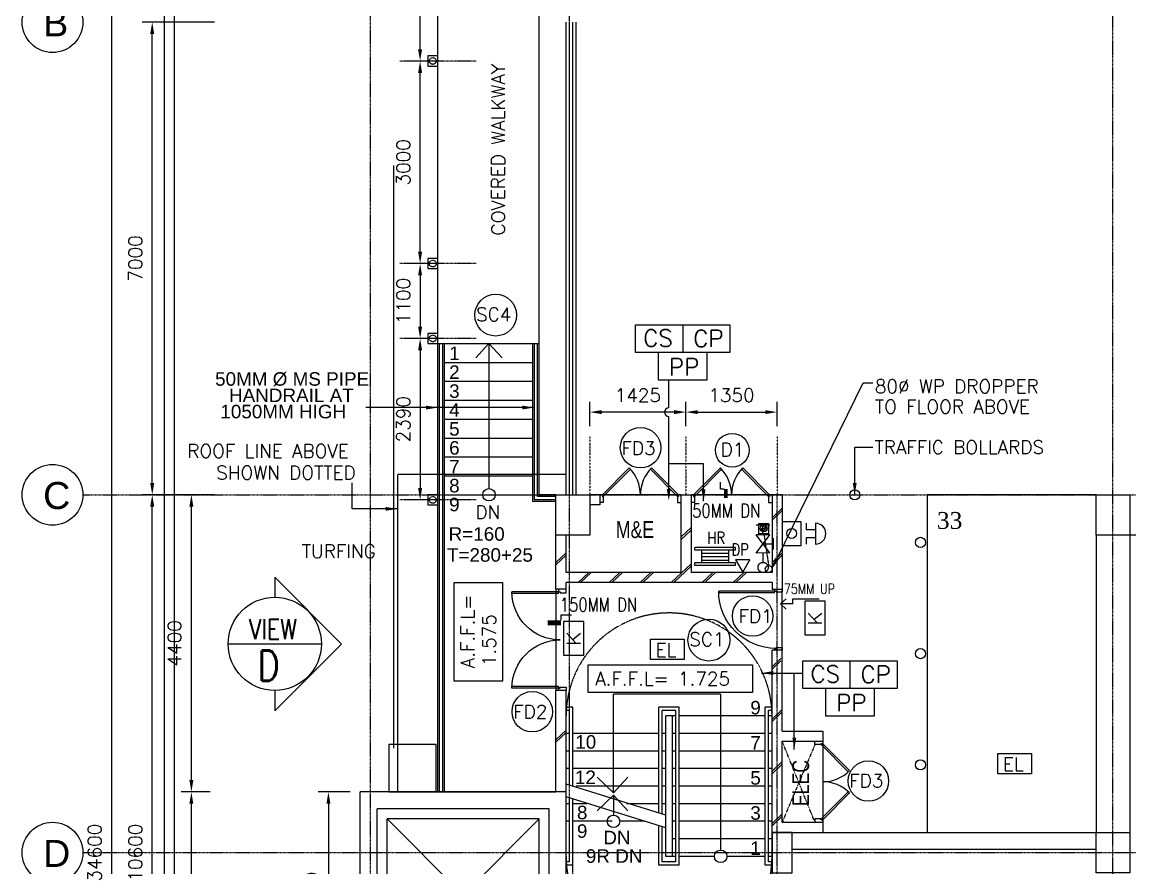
# Model space of a CAD drawing. Header units: millimetres. Extents: x -312260 to 194620, y -310600 to 21683.
# Drawn here: x -198257 to -181850, y -240508 to -227983 of the extents above; entities that cross this region are included whole.
import ezdxf
from ezdxf.enums import TextEntityAlignment as Align

# ---------------------------------------------------------------- set-up
doc = ezdxf.new("R2010")
doc.units = ezdxf.units.MM
doc.header["$LTSCALE"] = 5
doc.header["$MEASUREMENT"] = 0
doc.header["$PDMODE"] = 3
for name, pattern in [('CENTER', [2, 1.25, -0.25, 0.25, -0.25]), ('CENTERX2', [4, 2.5, -0.5, 0.5, -0.5]), ('DASHDOT', [1, 0.5, -0.25, 0, -0.25]), ('DASHDOT2', [0.5, 0.25, -0.125, 0, -0.125]), ('DASHED2', [0.375, 0.25, -0.125]), ('DASHEDX2', [1.5, 1, -0.5]), ('HIDDEN', [0.375, 0.25, -0.125]), ('HIDDEN2', [0.1875, 0.125, -0.0625])]:
    doc.linetypes.add(name, pattern=pattern)
for name, color, linetype in [('-FF', 240, 'Continuous'), ('-HR', 4, 'Continuous'), ('-HR TEXT', 4, 'Continuous'), ('-WET RISER', 2, 'Continuous'), ('1-ROAD', 1, 'Continuous'), ('2-DR', 202, 'Continuous'), ('beam_p', 1, 'Continuous'), ('col', 7, 'Continuous'), ('COVEREDWALKWAY', 31, 'DASHED2'), ('CP', 8, 'Continuous'), ('CP NUMBERING', 1, 'Continuous'), ('DIM', 7, 'Continuous'), ('DR', 1, 'Continuous'), ('DW-T', 7, 'Continuous'), ('EL & K', 10, 'Continuous'), ('GRID', 9, 'CENTER'), ('L', 1, 'Continuous'), ('LEG-T', 7, 'Continuous'), ('LINE', 7, 'Continuous'), ('parap', 7, 'Continuous'), ('park L', 9, 'DASHEDX2'), ('RAIL', 1, 'Continuous'), ('RC', 3, 'Continuous'), ('RWDP', 1, 'Continuous'), ('SPEC', 7, 'Continuous'), ('T35', 2, 'Continuous'), ('TEXT', 7, 'Continuous'), ('wall', 2, 'Continuous'), ('WP', 50, 'Continuous')]:
    doc.layers.add(name, color=color, linetype=linetype)
doc.styles.add('CARPARK NO', font='TIMES.TTF', dxfattribs={"height": 200})
doc.styles.add('E', font='ROMANS.SHX', dxfattribs={"width": 0.9})
doc.styles.add('HELV', font='HELV.shx')
doc.styles.add('HELVL', font='HELVL.shx')
doc.styles.add('ROMANS', font='romans.shx', dxfattribs={"width": 0.9, "height": 450})
doc.styles.add('ROMS', font='romans.shx', dxfattribs={"width": 0.8, "height": 230})
doc.styles.add('S100', font='ROMANS.shx', dxfattribs={"height": 200})
doc.dimstyles.new('S100', dxfattribs={"dimscale": 0, "dimtxt": 150, "dimasz": 175, "dimexe": 150, "dimexo": 150, "dimgap": 150, "dimtad": 1, "dimdec": 0, "dimzin": 0, "dimdsep": 46, "dimtxsty": 'S100', "dimcen": 0, "dimdle": 100, "dimclrd": 5, "dimclre": 5, "dimclrt": 1, "dimaunit": 1, "dimadec": 0, "dimazin": 0, "dimtfac": 1, "dimtdec": 0, "dimtofl": 0, "dimtmove": 1, "dimatfit": 3, "dimfxl": 1, "dimtolj": 1, "dimtzin": 0, "dimarcsym": 0})

# ---------------------------------------------------------------- blocks, each defined once
blk = doc.blocks.new('*D123')
at = {"layer": 'DEFPOINTS', "color": 0}
for p in [(-195750, -239383), (-195323, -239383), (-195323, -245583)]:
    blk.add_point(p, dxfattribs=at)
at = {"layer": 'DIM', "color": 5, "lineweight": -2}
for p, q in [((-195473, -239383), (-195900, -239383)), ((-195750, -245408), (-195750, -239558)), ((-195473, -245583), (-195900, -245583))]:
    blk.add_line(p, q, dxfattribs=at)
at = {"layer": 'DIM', "color": 5}
for points in [[(-195780, -239558), (-195721, -239558), (-195750, -239383)], [(-195780, -245408), (-195721, -245408), (-195750, -245583)]]:
    blk.add_solid(points, dxfattribs=at)
at = {"layer": 'DIM', "color": 1, "insert": (-196000, -242483), "char_height": 200, "attachment_point": 5, "rotation": 90, "style": 'S100'}
blk.add_mtext('\\A1;6200', dxfattribs=at)
blk = doc.blocks.new('*D124')
at = {"layer": 'DEFPOINTS', "color": 0}
for p in [(-195750, -234983), (-195323, -234983), (-195323, -239383)]:
    blk.add_point(p, dxfattribs=at)
at = {"layer": 'DIM', "color": 5, "lineweight": -2}
for p, q in [((-195473, -234983), (-195900, -234983)), ((-195750, -239208), (-195750, -235158)), ((-195473, -239383), (-195900, -239383))]:
    blk.add_line(p, q, dxfattribs=at)
at = {"layer": 'DIM', "color": 5}
for points in [[(-195780, -235158), (-195721, -235158), (-195750, -234983)], [(-195780, -239208), (-195721, -239208), (-195750, -239383)]]:
    blk.add_solid(points, dxfattribs=at)
at = {"layer": 'DIM', "color": 1, "insert": (-196000, -237183), "char_height": 200, "attachment_point": 5, "rotation": 90, "style": 'S100'}
blk.add_mtext('\\A1;4400', dxfattribs=at)
blk = doc.blocks.new('*D127')
at = {"layer": 'DEFPOINTS', "color": 0}
for p in [(-196330, -234983), (-195256, -234983), (-195256, -245583)]:
    blk.add_point(p, dxfattribs=at)
at = {"layer": 'DIM', "color": 5, "lineweight": -2}
for p, q in [((-195406, -234983), (-196480, -234983)), ((-196330, -245408), (-196330, -235158)), ((-195406, -245583), (-196480, -245583))]:
    blk.add_line(p, q, dxfattribs=at)
at = {"layer": 'DIM', "color": 5}
for points in [[(-196360, -235158), (-196301, -235158), (-196330, -234983)], [(-196360, -245408), (-196301, -245408), (-196330, -245583)]]:
    blk.add_solid(points, dxfattribs=at)
at = {"layer": 'DIM', "color": 1, "insert": (-196580, -240283), "char_height": 200, "attachment_point": 5, "rotation": 90, "style": 'S100'}
blk.add_mtext('\\A1;10600', dxfattribs=at)
blk = doc.blocks.new('*D128')
at = {"layer": 'DEFPOINTS', "color": 0}
for p in [(-196330, -227983), (-195256, -227983), (-195256, -234983)]:
    blk.add_point(p, dxfattribs=at)
at = {"layer": 'DIM', "color": 5, "lineweight": -2}
for p, q in [((-195406, -227983), (-196480, -227983)), ((-196330, -234808), (-196330, -228158)), ((-195406, -234983), (-196480, -234983))]:
    blk.add_line(p, q, dxfattribs=at)
at = {"layer": 'DIM', "color": 5}
for points in [[(-196360, -228158), (-196301, -228158), (-196330, -227983)], [(-196360, -234808), (-196301, -234808), (-196330, -234983)]]:
    blk.add_solid(points, dxfattribs=at)
at = {"layer": 'DIM', "color": 1, "insert": (-196580, -231483), "char_height": 200, "attachment_point": 5, "rotation": 90, "style": 'S100'}
blk.add_mtext('\\A1;7000', dxfattribs=at)
blk = doc.blocks.new('*D130')
at = {"layer": 'DEFPOINTS', "color": 0}
for p in [(-195256, -222983), (-196934, -257583), (-195256, -257583)]:
    blk.add_point(p, dxfattribs=at)
at = {"layer": 'DIM', "color": 5, "lineweight": -2}
for p, q in [((-195406, -222983), (-197084, -222983)), ((-196934, -223158), (-196934, -257408)), ((-195406, -257583), (-197084, -257583))]:
    blk.add_line(p, q, dxfattribs=at)
at = {"layer": 'DIM', "color": 5}
for points in [[(-196963, -223158), (-196904, -223158), (-196934, -222983)], [(-196963, -257408), (-196904, -257408), (-196934, -257583)]]:
    blk.add_solid(points, dxfattribs=at)
at = {"layer": 'DIM', "color": 1, "insert": (-197184, -240283), "char_height": 200, "attachment_point": 5, "rotation": 90, "style": 'S100'}
blk.add_mtext('\\A1;34600', dxfattribs=at)
blk = doc.blocks.new('DR900')
at = {"layer": 'DR'}
for p, q in [((25, 940), (50, 940)), ((25, 115), (25, 940)), ((50, 115), (50, 940)), ((0, 115), (25, 115)), ((0, 0), (38, 0)), ((50, 115), (25, 115)), ((25, 115), (25, 90)), ((25, 90), (38, 90)), ((38, 90), (38, 0)), ((862, 90), (875, 90)), ((862, 90), (862, 0)), ((862, 0), (900, 0)), ((875, 115), (900, 115)), ((875, 115), (875, 90))]:
    blk.add_line(p, q, dxfattribs=at)
blk.add_arc((25, 90), 850, 0, 90, dxfattribs=at)
blk = doc.blocks.new('d1500')
at = {"layer": 'DR', "color": 5}
for p, q in [((37, 115), (37, 803)), ((62, 115), (62, 803)), ((1438, 115), (1438, 803)), ((1463, 115), (1463, 803)), ((0, 115), (37, 115)), ((50, 0), (0, 0)), ((62, 115), (37, 115)), ((37, 115), (37, 90)), ((37, 90), (50, 90)), ((50, 90), (50, 0)), ((1438, 115), (1463, 115)), ((1450, 90), (1450, 0)), ((1463, 90), (1450, 90)), ((1450, 0), (1500, 0)), ((1500, 115), (1463, 115)), ((1463, 115), (1463, 90))]:
    blk.add_line(p, q, dxfattribs=at)
for centre, start, end in [((37, 90), 0, 90), ((1463, 90), 90, 180)]:
    blk.add_arc(centre, 713, start, end, dxfattribs=at)
blk = doc.blocks.new('DR2')
at = {"layer": 'DR', "color": 5}
for p, q in [((37, 115), (435, 513)), ((55, 97), (452, 495)), ((1145, 97), (748, 495)), ((1163, 115), (765, 513)), ((0, 115), (37, 115)), ((50, 0), (0, 0)), ((37, 115), (37, 90)), ((55, 97), (37, 115)), ((37, 90), (50, 90)), ((50, 90), (50, 0)), ((1145, 97), (1163, 115)), ((1163, 90), (1150, 90)), ((1150, 90), (1150, 0)), ((1163, 115), (1163, 90)), ((1200, 115), (1163, 115)), ((1150, 0), (1200, 0))]:
    blk.add_line(p, q, dxfattribs=at)
for centre, start, end in [((37, 115), 0, 45), ((1163, 115), 135, 180)]:
    blk.add_arc(centre, 563, start, end, dxfattribs=at)
blk = doc.blocks.new('*D113')
at = {"layer": 'DEFPOINTS', "color": 0}
for p in [(-189850, -233758), (-189850, -234118), (-188425, -234118)]:
    blk.add_point(p, dxfattribs=at)
at = {"layer": 'DIM', "color": 5, "lineweight": -2}
for p, q in [((-189850, -233968), (-189850, -233608)), ((-188425, -233968), (-188425, -233608)), ((-188600, -233758), (-189675, -233758))]:
    blk.add_line(p, q, dxfattribs=at)
at = {"layer": 'DIM', "color": 5}
for points in [[(-189675, -233729), (-189675, -233787), (-189850, -233758)], [(-188600, -233729), (-188600, -233787), (-188425, -233758)]]:
    blk.add_solid(points, dxfattribs=at)
at = {"layer": 'DIM', "color": 1, "insert": (-189137, -233508), "char_height": 200, "attachment_point": 5, "style": 'S100'}
blk.add_mtext('\\A1;1425', dxfattribs=at)
blk = doc.blocks.new('*D114')
at = {"layer": 'DEFPOINTS', "color": 0}
for p in [(-187075, -233758), (-188425, -234118), (-187075, -234118)]:
    blk.add_point(p, dxfattribs=at)
at = {"layer": 'DIM', "color": 5, "lineweight": -2}
for p, q in [((-188425, -233968), (-188425, -233608)), ((-187075, -233968), (-187075, -233608)), ((-188250, -233758), (-187250, -233758))]:
    blk.add_line(p, q, dxfattribs=at)
at = {"layer": 'DIM', "color": 5}
for points in [[(-188250, -233729), (-188250, -233787), (-188425, -233758)], [(-187250, -233729), (-187250, -233787), (-187075, -233758)]]:
    blk.add_solid(points, dxfattribs=at)
at = {"layer": 'DIM', "color": 1, "insert": (-187750, -233508), "char_height": 200, "attachment_point": 5, "style": 'S100'}
blk.add_mtext('\\A1;1350', dxfattribs=at)
blk = doc.blocks.new('*D133')
at = {"layer": 'DEFPOINTS', "color": 0}
for p in [(-193250, -239383), (-193720, -242433), (-193250, -242433)]:
    blk.add_point(p, dxfattribs=at)
at = {"layer": 'DIM', "color": 5, "lineweight": -2}
for p, q in [((-193400, -239383), (-193870, -239383)), ((-193720, -239558), (-193720, -242258)), ((-193400, -242433), (-193870, -242433))]:
    blk.add_line(p, q, dxfattribs=at)
at = {"layer": 'DIM', "color": 5}
for points in [[(-193750, -239558), (-193691, -239558), (-193720, -239383)], [(-193750, -242258), (-193691, -242258), (-193720, -242433)]]:
    blk.add_solid(points, dxfattribs=at)
at = {"layer": 'DIM', "color": 1, "insert": (-193970, -240908), "char_height": 200, "attachment_point": 5, "rotation": 90, "style": 'S100'}
blk.add_mtext('\\A1;3050', dxfattribs=at)
blk = doc.blocks.new('*D142')
at = {"color": 5, "lineweight": -2}
for p, q in [((-192187, -232668), (-192512, -232668)), ((-192362, -232843), (-192362, -234883)), ((-192187, -235058), (-192512, -235058))]:
    blk.add_line(p, q, dxfattribs=at)
at = {"color": 5}
for points in [[(-192392, -232843), (-192333, -232843), (-192362, -232668)], [(-192392, -234883), (-192333, -234883), (-192362, -235058)]]:
    blk.add_solid(points, dxfattribs=at)
at = {"layer": 'DEFPOINTS', "color": 0}
for p in [(-192037, -232668), (-192362, -235058), (-192037, -235058)]:
    blk.add_point(p, dxfattribs=at)
at = {"color": 1, "insert": (-192612, -233863), "char_height": 200, "attachment_point": 5, "rotation": 90, "style": 'S100'}
blk.add_mtext('\\A1;2390', dxfattribs=at)
blk = doc.blocks.new('*D212')
at = {"color": 5, "lineweight": -2}
for p, q in [((-192187, -225559), (-192512, -225559)), ((-192362, -228384), (-192362, -225734)), ((-192187, -228559), (-192512, -228559))]:
    blk.add_line(p, q, dxfattribs=at)
at = {"color": 5}
for points in [[(-192392, -225734), (-192333, -225734), (-192362, -225559)], [(-192392, -228384), (-192333, -228384), (-192362, -228559)]]:
    blk.add_solid(points, dxfattribs=at)
at = {"layer": 'DEFPOINTS', "color": 0}
for p in [(-192362, -225559), (-192037, -225559), (-192037, -228559)]:
    blk.add_point(p, dxfattribs=at)
at = {"color": 1, "insert": (-192612, -227059), "char_height": 200, "attachment_point": 5, "rotation": 90, "style": 'S100'}
blk.add_mtext('\\A1;3000', dxfattribs=at)
blk = doc.blocks.new('*D213')
at = {"color": 5, "lineweight": -2}
for p, q in [((-192187, -228559), (-192512, -228559)), ((-192362, -231384), (-192362, -228734)), ((-192187, -231559), (-192512, -231559))]:
    blk.add_line(p, q, dxfattribs=at)
at = {"color": 5}
for points in [[(-192392, -228734), (-192333, -228734), (-192362, -228559)], [(-192392, -231384), (-192333, -231384), (-192362, -231559)]]:
    blk.add_solid(points, dxfattribs=at)
at = {"layer": 'DEFPOINTS', "color": 0}
for p in [(-192362, -228559), (-192037, -228559), (-192037, -231559)]:
    blk.add_point(p, dxfattribs=at)
at = {"color": 1, "insert": (-192612, -230059), "char_height": 200, "attachment_point": 5, "rotation": 90, "style": 'S100'}
blk.add_mtext('\\A1;3000', dxfattribs=at)
blk = doc.blocks.new('*D214')
at = {"color": 5, "lineweight": -2}
for p, q in [((-192187, -231559), (-192512, -231559)), ((-192362, -231734), (-192362, -232493)), ((-192187, -232668), (-192512, -232668))]:
    blk.add_line(p, q, dxfattribs=at)
at = {"color": 5}
for points in [[(-192392, -231734), (-192333, -231734), (-192362, -231559)], [(-192392, -232493), (-192333, -232493), (-192362, -232668)]]:
    blk.add_solid(points, dxfattribs=at)
at = {"layer": 'DEFPOINTS', "color": 0}
for p in [(-192037, -231559), (-192362, -232668), (-192037, -232668)]:
    blk.add_point(p, dxfattribs=at)
at = {"color": 1, "insert": (-192612, -232113), "char_height": 200, "attachment_point": 5, "rotation": 90, "style": 'S100'}
blk.add_mtext('\\A1;1100', dxfattribs=at)

msp = doc.modelspace()

# ---------------------------------------------------------------- linework, layer by layer
at = {"layer": '-FF', "color": 2}
for p, q in [((-186643.4, -235404.8), (-186643.4, -235501.3)), ((-186503.8, -235402), (-186503.8, -235713.8)), ((-186503.8, -235501.3), (-186643.4, -235501.3)), ((-186503.8, -235620.9), (-186643.4, -235620.9)), ((-186643.4, -235620.9), (-186643.4, -235713.5))]:
    msp.add_line(p, q, dxfattribs=at)
at = {"layer": '-FF', "color": 13}
for p, q in [((-187477.7, -235945.4), (-187689.4, -235945.4)), ((-187689.4, -235945.4), (-187583.6, -236128.8)), ((-187583.6, -236128.8), (-187477.7, -235945.4))]:
    msp.add_line(p, q, dxfattribs=at)
at = {"layer": '-FF', "color": 2}
msp.add_lwpolyline([(-186999.5, -235732.8), (-186718.4, -235732.8), (-186718.4, -235382.9), (-186999.5, -235382.9)], close=True, dxfattribs=at)
msp.add_circle((-186858.3, -235555.8), 73.3, dxfattribs=at)
msp.add_arc((-186508.9, -235557.9), 156, 271.85513, 88.14487, dxfattribs=at)
at = {"layer": '-HR', "color": 13}
for p, q in [((-188291.1, -235803.4), (-188291.1, -235763.4)), ((-187691.1, -235763.4), (-188291.1, -235763.4)), ((-187691.1, -235803.4), (-187691.1, -235763.4)), ((-187691.1, -235803.4), (-188291.1, -235803.4)), ((-188191.1, -235988.8), (-188191.1, -235803.4)), ((-187791.1, -235853.4), (-188191.1, -235853.4)), ((-187791.1, -235903.4), (-188191.1, -235903.4)), ((-187791.1, -235988.8), (-187791.1, -235803.4)), ((-187691.1, -235988.8), (-188291.1, -235988.8)), ((-188291.1, -236028.8), (-188291.1, -235988.8)), ((-187691.1, -236028.8), (-188291.1, -236028.8)), ((-187791.1, -235953.4), (-188191.1, -235953.4)), ((-187691.1, -236028.8), (-187691.1, -235988.8))]:
    msp.add_line(p, q, dxfattribs=at)
at = {"layer": '-WET RISER', "color": 13}
for p, q in [((-187184, -235431), (-187386.9, -235431.6)), ((-187283.7, -235574.5), (-187284.1, -235431.3)), ((-187183.5, -235574.2), (-187386.4, -235574.8)), ((-187182.7, -235844.5), (-187386.4, -235574.8)), ((-187385.6, -235845.1), (-187183.5, -235574.2)), ((-187284.6, -235709.6), (-187127.7, -235709.6)), ((-187127.7, -235793.3), (-187127.7, -235626)), ((-187182.7, -235844.5), (-187385.6, -235845.1)), ((-187282.4, -235982.8), (-187282.8, -235844.8))]:
    msp.add_line(p, q, dxfattribs=at)
at = {"layer": '-WET RISER', "color": 13, "linetype": 'CENTER'}
msp.add_circle((-187282.4, -236057.8), 75, dxfattribs=at)
at = {"color": 1}
for p, q in [((-192099.5, -239382.8), (-192099.5, -220102.1)), ((-190099.5, -238127.8), (-190199.5, -238127.8)), ((-190149.5, -238177.8), (-190199.5, -238177.8)), ((-190149.5, -239285.3), (-190149.5, -238177.8)), ((-190149.5, -239285.3), (-190149.5, -238177.8)), ((-190099.5, -239300.8), (-190099.5, -238127.8)), ((-188524.5, -238127.8), (-188824.5, -238127.8)), ((-188824.5, -239689.4), (-188824.5, -238127.8)), ((-188574.5, -238177.8), (-188774.5, -238177.8)), ((-188774.5, -239708), (-188774.5, -238177.8)), ((-188574.5, -240417.8), (-188574.5, -238177.8)), ((-188524.5, -240467.8), (-188524.5, -238127.8)), ((-187149.5, -238127.8), (-187249.5, -238127.8)), ((-187249.5, -239876.8), (-187249.5, -238127.8)), ((-187149.5, -238177.8), (-187199.5, -238177.8)), ((-187199.5, -239895.4), (-187199.5, -238177.8)), ((-190149.5, -240417.8), (-190149.5, -239472.7)), ((-190099.5, -240417.8), (-190099.5, -239488.2)), ((-190099.5, -240467.8), (-190099.5, -239488.2)), ((-188824.5, -240467.8), (-188824.5, -239876.8)), ((-188774.5, -240417.8), (-188774.5, -239895.4)), ((-187249.5, -240467.8), (-187249.5, -239876.8)), ((-187199.5, -240417.8), (-187199.5, -239895.4)), ((-190149.5, -240417.8), (-190199.5, -240417.8)), ((-190099.5, -240467.8), (-190199.5, -240467.8)), ((-188524.5, -240467.8), (-188824.5, -240467.8)), ((-188574.5, -240417.8), (-188774.5, -240417.8)), ((-187149.5, -240467.8), (-187249.5, -240467.8)), ((-187149.5, -240417.8), (-187199.5, -240417.8))]:
    msp.add_line(p, q, dxfattribs=at)
at = {"color": 5}
for p, q in [((-190599.5, -234982.8), (-190599.5, -222082.8)), ((-192099.5, -232742), (-190599.5, -232742)), ((-191999.5, -239382.8), (-191999.5, -232742)), ((-190699.5, -232742), (-190699.5, -235082.8)), ((-191999.5, -233022), (-190699.5, -233022)), ((-191999.5, -233302), (-190699.5, -233302)), ((-191999.5, -233582), (-190699.5, -233582)), ((-191999.5, -233862), (-190699.5, -233862)), ((-191999.5, -234142), (-190699.5, -234142)), ((-191999.5, -234422), (-190699.5, -234422)), ((-191999.5, -234702), (-190699.5, -234702)), ((-191999.5, -234982), (-190699.5, -234982)), ((-190349.5, -235082.8), (-190699.5, -235082.8)), ((-190349.5, -234982.8), (-190599.5, -234982.8)), ((-188724.5, -239726.7), (-190199.5, -239269.8)), ((-188724.5, -239914.1), (-190199.5, -239457.2)), ((-192849.5, -239782.8), (-190599.5, -242032.8)), ((-190599.5, -239782.8), (-192849.5, -242032.8))]:
    msp.add_line(p, q, dxfattribs=at)
for p, q in [((-188473.2, -232464.8), (-188473.2, -232875.5)), ((-191341.9, -232742), (-191536.2, -232955.6)), ((-191341.9, -232742), (-191341.9, -234889.6)), ((-191341.9, -232742), (-191147.6, -232955.6)), ((-188117, -232875.5), (-188117, -233286.1)), ((-174349.5, -235582.8), (-181849.5, -235582.8)), ((-195204.8, -237190.5), (-193824.8, -237190.5)), ((-185995.1, -237440), (-185995.1, -237850.6)), ((-185638.9, -237850.6), (-185638.9, -238261.3)), ((-187911.3, -237934.7), (-189498.8, -237934.7)), ((-189498.8, -239396.9), (-189498.8, -237934.7)), ((-187911.3, -237934.7), (-187911.3, -240245.4)), ((-188724.5, -240337.8), (-188724.5, -238257.8)), ((-188574.5, -238257.8), (-188724.5, -238257.8)), ((-188624.5, -240337.8), (-188624.5, -238257.8)), ((-187249.5, -238257.8), (-188524.5, -238257.8)), ((-187149.5, -238257.8), (-187199.5, -238257.8)), ((-190149.5, -238517.8), (-190199.5, -238517.8)), ((-188824.5, -238517.8), (-190099.5, -238517.8)), ((-188724.5, -238517.8), (-188774.5, -238517.8)), ((-188574.5, -238517.8), (-188624.5, -238517.8)), ((-187249.5, -238517.8), (-188524.5, -238517.8)), ((-187149.5, -238517.8), (-187199.5, -238517.8)), ((-190149.5, -238777.8), (-190199.5, -238777.8)), ((-188824.5, -238777.8), (-190099.5, -238777.8)), ((-188724.5, -238777.8), (-188774.5, -238777.8)), ((-188574.5, -238777.8), (-188624.5, -238777.8)), ((-187249.5, -238777.8), (-188524.5, -238777.8)), ((-187149.5, -238777.8), (-187199.5, -238777.8)), ((-190149.5, -239037.8), (-190199.5, -239037.8)), ((-188824.5, -239037.8), (-190099.5, -239037.8)), ((-188724.5, -239038.6), (-188774.5, -239038.6)), ((-188574.5, -239037.8), (-188624.5, -239037.8)), ((-187249.5, -239037.8), (-188524.5, -239037.8)), ((-187149.5, -239037.8), (-187199.5, -239037.8)), ((-189498.8, -239396.9), (-189738.1, -239163)), ((-189498.8, -239396.9), (-189286, -239163)), ((-190099.5, -239297.8), (-190110.5, -239297.8)), ((-188824.5, -239297.8), (-190049.5, -239297.8)), ((-188724.5, -239297.8), (-188774.5, -239297.8)), ((-188574.5, -239297.8), (-188624.5, -239297.8)), ((-187249.5, -239297.8), (-188524.5, -239297.8)), ((-187149.5, -239297.8), (-187199.5, -239297.8)), ((-189498.8, -239429.8), (-189738.1, -239663.7)), ((-189498.8, -239429.8), (-189498.8, -239725.4)), ((-189498.8, -239429.8), (-189286, -239663.7)), ((-190149.5, -239557.8), (-190199.5, -239557.8)), ((-189893, -239557.8), (-190099.5, -239557.8)), ((-188824.5, -239557.8), (-189304.9, -239557.8)), ((-188724.5, -239557.8), (-188774.5, -239557.8)), ((-188574.5, -239557.8), (-188624.5, -239557.8)), ((-187249.5, -239557.8), (-188524.5, -239557.8)), ((-187149.5, -239557.8), (-187199.5, -239557.8)), ((-190149.5, -239817.8), (-190199.5, -239817.8)), ((-189516.9, -239817.8), (-190099.5, -239817.8)), ((-189035.5, -239817.8), (-189406.4, -239817.8)), ((-188574.5, -239817.8), (-188624.5, -239817.8)), ((-187249.5, -239817.8), (-188524.5, -239817.8)), ((-187149.5, -239817.8), (-187199.5, -239817.8)), ((-188574.5, -240077.8), (-188624.5, -240077.8)), ((-187911.3, -240077.8), (-188524.5, -240077.8)), ((-187249.5, -240077.8), (-187911.3, -240077.8)), ((-187149.5, -240077.8), (-187199.5, -240077.8)), ((-188624.5, -240337.8), (-188724.5, -240337.8)), ((-188574.5, -240337.8), (-188624.5, -240337.8)), ((-188003.6, -240337.8), (-188524.5, -240337.8)), ((-187249.5, -240337.8), (-187818.9, -240337.8)), ((-187149.5, -240337.8), (-187199.5, -240337.8))]:
    msp.add_line(p, q)
at = {"ltscale": 2}
for p, q in [((-190599.5, -239782.8), (-192849.5, -239782.8)), ((-192849.5, -242032.8), (-192849.5, -239782.8)), ((-190599.5, -242032.8), (-190599.5, -239782.8))]:
    msp.add_line(p, q, dxfattribs=at)
at = {"color": 2, "linetype": 'HIDDEN2', "ltscale": 2}
msp.add_lwpolyline([(-190199.5, -234682.8), (-192699.5, -234682.8), (-192699.5, -239382.8), (-190349.5, -239382.8)], dxfattribs=at)
at = {"color": 1}
for points in [[(-191864.2, -236285), (-191864.2, -237737.8), (-191136.3, -237737.8), (-191136.3, -236285)], [(-189872.1, -237500), (-187439.5, -237500), (-187439.5, -237909.5), (-189872.1, -237909.5)]]:
    msp.add_lwpolyline(points, close=True, dxfattribs=at)
for centre in [(-191341.9, -234982), (-189498.8, -239817.8), (-187911.3, -240337.8)]:
    msp.add_circle(centre, 92.4)
at = {"color": 3}
msp.add_circle((-194514.8, -237190.5), 690, dxfattribs=at)
at = {"color": 5, "linetype": 'HIDDEN'}
for centre, start, end in [((-188674.5, -238257.8), 0, 180), ((-188674.5, -240337.8), 180, 359.93751)]:
    msp.add_arc(centre, 1525, start, end, dxfattribs=at)
at = {"layer": '1-ROAD'}
for p, q in [((-196149.5, -243082.8), (-196149.5, -220069.6)), ((-195999.5, -243082.8), (-195999.5, -220069.6))]:
    msp.add_line(p, q, dxfattribs=at)
at = {"layer": '2-DR'}
msp.add_line((-192749.5, -238732.8), (-192749.5, -230107.8), dxfattribs=at)
at = {"layer": '2-DR', "color": 1}
msp.add_lwpolyline([(-192124.8, -239382.8), (-192124.8, -238682.8), (-192824.8, -238682.8), (-192824.8, -239382.8)], close=True, dxfattribs=at)
at = {"layer": 'beam_p', "ltscale": 2}
for p, q in [((-187149.5, -239982.8), (-182349.5, -239982.8)), ((-186849.5, -240232.8), (-182349.5, -240232.8))]:
    msp.add_line(p, q, dxfattribs=at)
at = {"layer": 'col', "color": 3}
for points in [[(-189849.5, -235582.8), (-190349.5, -235582.8), (-190349.5, -234982.8), (-189849.5, -234982.8)], [(-189849.5, -235582.8), (-190349.5, -235582.8), (-190349.5, -234982.8), (-189849.5, -234982.8)], [(-181849.5, -235582.8), (-182349.5, -235582.8), (-182349.5, -234982.8), (-181849.5, -234982.8)], [(-181849.5, -235582.8), (-182349.5, -235582.8), (-182349.5, -234982.8), (-181849.5, -234982.8)], [(-186849.5, -239982.8), (-187149.5, -239982.8), (-187149.5, -240582.8), (-186849.5, -240582.8)], [(-181849.5, -240582.8), (-182349.5, -240582.8), (-182349.5, -239982.8), (-181849.5, -239982.8)]]:
    msp.add_lwpolyline(points, close=True, dxfattribs=at)
at = {"layer": 'COVEREDWALKWAY', "color": 0, "linetype": 'CENTERX2'}
for centre in [(-192174.5, -228557.8), (-192174.5, -231557.8), (-192174.5, -232667), (-192174.5, -235057.8)]:
    msp.add_circle(centre, 50, dxfattribs=at)
at = {"layer": 'CP', "color": 7}
for centre in [(-185924.5, -234982.8), (-184949.5, -235687.6), (-184949.5, -237335.2), (-184949.5, -238982.8)]:
    msp.add_circle(centre, 75, dxfattribs=at)
at = {"layer": 'DIM', "color": 6, "linetype": 'DASHDOT2'}
for p, q in [((-189849.5, -234117.9), (-189849.5, -234982.8)), ((-188424.5, -234117.9), (-188424.5, -234982.8)), ((-187074.5, -234117.9), (-187074.5, -234982.8))]:
    msp.add_line(p, q, dxfattribs=at)
at = {"layer": 'DW-T', "color": 1, "linetype": 'Continuous'}
for centre, radius in [((-191242.8, -232322.2), 310), ((-189097.1, -234285.5), 300), ((-187738.7, -234322.9), 250), ((-187437.3, -236777.8), 300), ((-188084.8, -237134.6), 310), ((-190700.9, -238195.3), 300), ((-185722.5, -239221.5), 300)]:
    msp.add_circle(centre, radius, dxfattribs=at)
at = {"layer": 'EL & K', "color": 10}
for points in [[(-186364.3, -237058.7), (-186364.3, -236558.7), (-186664.3, -236558.7), (-186664.3, -237058.7)], [(-189939.5, -237358.7), (-189939.5, -236858.7), (-190239.5, -236858.7), (-190239.5, -237358.7)], [(-188949.5, -237123.1), (-188449.5, -237123.1), (-188449.5, -237423.1), (-188949.5, -237423.1)], [(-183806.1, -238814.9), (-183306.1, -238814.9), (-183306.1, -239114.9), (-183806.1, -239114.9)]]:
    msp.add_lwpolyline(points, close=True, dxfattribs=at)
at = {"layer": 'GRID', "linetype": 'CENTER', "ltscale": 2}
for p, q in [((-190149.5, -239488.2), (-190149.5, -218055.5)), ((-182099.5, -259916.7), (-182099.5, -218055.5)), ((-193099.5, -247348.8), (-193099.5, -218772)), ((-191530.9, -228558.6), (-192665.9, -228558.6)), ((-191530.9, -231558.6), (-192665.9, -231558.6)), ((-191530.9, -232667.8), (-192665.9, -232667.8)), ((-197356.9, -234982.8), (-128471.1, -234982.8)), ((-191530.9, -235057.8), (-192665.9, -235057.8)), ((-187074.5, -245582.8), (-187074.5, -234982.8)), ((-190099.5, -259916.7), (-190099.5, -239488.2)), ((-197356.9, -240282.8), (-128471.1, -240282.8))]:
    msp.add_line(p, q, dxfattribs=at)
at = {"layer": 'GRID', "color": 7, "linetype": 'Continuous'}
for centre in [(-197806.9, -227982.8), (-197806.9, -234982.8), (-197806.9, -240282.8)]:
    msp.add_circle(centre, 450, dxfattribs=at)
at = {"layer": 'L'}
for p, q in [((-188499.5, -234982.8), (-189699.5, -234982.8)), ((-190349.5, -236382.8), (-190349.5, -237882.8)), ((-186999.5, -237282.8), (-186999.5, -236382.8))]:
    msp.add_line(p, q, dxfattribs=at)
at = {"layer": 'L', "color": 5}
msp.add_line((-187149.5, -234982.8), (-188349.5, -234982.8), dxfattribs=at)
at = {"layer": 'LEG-T'}
for p, q in [((-189170.4, -232464.8), (-187776.1, -232464.8)), ((-189170.4, -232875.5), (-189170.4, -232464.8)), ((-187776.1, -232464.8), (-187776.1, -232875.5)), ((-187776.1, -232875.5), (-189170.4, -232875.5)), ((-188829.5, -233286.1), (-188829.5, -232875.5)), ((-188117, -233286.1), (-188829.5, -233286.1)), ((-186692.3, -237440), (-185298, -237440)), ((-186692.3, -237850.6), (-186692.3, -237440)), ((-185298, -237440), (-185298, -237850.6)), ((-185298, -237850.6), (-186692.3, -237850.6)), ((-186351.4, -238261.3), (-186351.4, -237850.6)), ((-185638.9, -238261.3), (-186351.4, -238261.3))]:
    msp.add_line(p, q, dxfattribs=at)
at = {"layer": 'LEG-T', "color": 5}
for points in [[(-188679.4, -233694.7), (-188679.4, -233286.1)], [(-188679.4, -234894.4), (-188679.4, -233821.4)]]:
    msp.add_lwpolyline(points, dxfattribs=at)
msp.add_arc((-188679.4, -233758), 63.3, 90, 270, dxfattribs=at)
msp.add_solid([(-188650.2, -234894.4), (-188679.4, -235069.4), (-188708.6, -234894.4)], dxfattribs=at)
at = {"layer": 'LINE', "color": 5, "linetype": 'Continuous'}
for p, q in [((-187345.9, -235559.2), (-187345.9, -235409.2)), ((-187195.9, -235558.3), (-187195.9, -235408.3)), ((-187345.9, -235558.3), (-187195.9, -235558.3))]:
    msp.add_line(p, q, dxfattribs=at)
at = {"layer": 'LINE', "color": 5}
for p, q in [((-187320.3, -235499.2), (-187256, -235434.9)), ((-187309.4, -235516.5), (-187238.7, -235445.8)), ((-187292.5, -235528), (-187227.2, -235462.7)), ((-187267.7, -235531.4), (-187223.8, -235487.5))]:
    msp.add_line(p, q, dxfattribs=at)
at = {"layer": 'LINE', "color": 6}
msp.add_line((-186399.5, -238632.7), (-186399.5, -239832.7), dxfattribs=at)
at = {"layer": 'LINE', "color": 1}
for points in [[(-192249.5, -228632.8), (-192099.5, -228632.8), (-192099.5, -228482.8), (-192249.5, -228482.8)], [(-192249.5, -231632.8), (-192099.5, -231632.8), (-192099.5, -231482.8), (-192249.5, -231482.8)], [(-192249.5, -232742), (-192099.5, -232742), (-192099.5, -232592), (-192249.5, -232592)], [(-192249.5, -235132.8), (-192099.5, -235132.8), (-192099.5, -234982.8), (-192249.5, -234982.8)]]:
    msp.add_lwpolyline(points, close=True, dxfattribs=at)
at = {"layer": 'LINE', "color": 6, "linetype": 'DASHDOT2'}
for points in [[(-186514.5, -239832.7), (-186999.5, -238632.7)], [(-186514.5, -238682.7), (-186999.5, -239832.7)]]:
    msp.add_lwpolyline(points, dxfattribs=at)
at = {"layer": 'LINE', "color": 5}
msp.add_circle((-187273.5, -235481.7), 50, dxfattribs=at)
at = {"layer": 'parap', "color": 0, "ltscale": 2}
for p, q in [((-190199.5, -234982.8), (-190199.5, -227982.8)), ((-190049.5, -234982.8), (-190049.5, -227982.8)), ((-182349.5, -235582.8), (-182349.5, -239982.8)), ((-181849.5, -235582.8), (-181849.5, -239982.8))]:
    msp.add_line(p, q, dxfattribs=at)
at = {"layer": 'park L'}
msp.add_line((-184849.5, -234982.8), (-184849.5, -239982.8), dxfattribs=at)
at = {"layer": 'park L', "color": 8, "ltscale": 2}
msp.add_line((-182349.5, -234982.8), (-184849.5, -234982.8), dxfattribs=at)
at = {"layer": 'RAIL', "color": 5, "ltscale": 1000}
for p, q in [((-190149.5, -234982.8), (-190149.5, -227982.8)), ((-190099.5, -234982.8), (-190099.5, -227982.8))]:
    msp.add_line(p, q, dxfattribs=at)
at = {"layer": 'RAIL'}
for p, q in [((-192074.5, -239382.8), (-192074.5, -232742)), ((-192024.5, -239382.8), (-192024.5, -232742)), ((-190674.5, -232742), (-190674.5, -235057.8)), ((-190624.5, -235007.8), (-190624.5, -232742)), ((-190349.5, -235057.8), (-190674.5, -235057.8)), ((-190349.5, -235007.8), (-190624.5, -235007.8))]:
    msp.add_line(p, q, dxfattribs=at)
at = {"layer": 'RC', "ltscale": 2}
for p, q in [((-193249.5, -242432.8), (-193249.5, -239382.8)), ((-190199.5, -239382.8), (-193249.5, -239382.8)), ((-190199.5, -239982.8), (-190199.5, -239382.8)), ((-192999.5, -242182.8), (-192999.5, -239632.8)), ((-190449.5, -239632.8), (-192999.5, -239632.8)), ((-190449.5, -242182.8), (-190449.5, -239632.8)), ((-190199.5, -242432.8), (-190199.5, -239982.8))]:
    msp.add_line(p, q, dxfattribs=at)
at = {"layer": 'RWDP'}
for p, q in [((-187025.2, -236599.6), (-186942.4, -236521.4)), ((-186839.5, -236599.6), (-187025.2, -236599.6)), ((-187025.2, -236599.6), (-186942.4, -236677.8))]:
    msp.add_line(p, q, dxfattribs=at)
for points in [[(-187859.4, -234897.8), (-187910.7, -234897.8), (-187910.7, -234795.3)], [(-186839.5, -236599.6), (-186839.5, -236522.6), (-186450.2, -236522.6)], [(-190274.7, -236838.7), (-190274.7, -236761.7), (-190120.8, -236761.7)]]:
    msp.add_lwpolyline(points, dxfattribs=at)
for points, const_width in [([(-187833.8, -235031.5), (-187833.8, -234897.8)], 50), ([(-190475.1, -236877.1), (-190274.7, -236877.1)], 75)]:
    msp.add_lwpolyline(points, dxfattribs=dict(at, const_width=const_width))
at = {"layer": 'T35', "color": 3}
for p, q in [((-194514.8, -236204.1), (-193525.3, -237193.6)), ((-194514.8, -236204.1), (-194514.8, -236500.5)), ((-194514.8, -238183.1), (-193525.3, -237193.6)), ((-194514.8, -237880.5), (-194514.8, -238183.1))]:
    msp.add_line(p, q, dxfattribs=at)
at = {"layer": 'wall', "ltscale": 2}
for p, q in [((-189699.5, -234982.8), (-189849.5, -234982.8)), ((-189699.5, -234982.8), (-189699.5, -235132.8)), ((-189027.2, -234982.8), (-189171.5, -234982.8)), ((-188499.5, -234982.8), (-188499.5, -236132.8)), ((-188499.5, -234982.8), (-188349.5, -234982.8)), ((-188349.5, -234982.8), (-188349.5, -236132.8)), ((-187149.5, -234982.8), (-187149.5, -236132.8)), ((-186999.5, -234982.8), (-187149.5, -234982.8)), ((-186999.5, -234982.8), (-186999.5, -236332.8)), ((-189699.5, -235132.8), (-189849.5, -235132.8)), ((-190349.5, -236382.8), (-190349.5, -235582.8)), ((-190199.5, -236132.8), (-190199.5, -235582.8)), ((-188499.5, -236132.8), (-190199.5, -236132.8)), ((-187149.5, -236132.8), (-188349.5, -236132.8)), ((-190199.5, -236382.8), (-190349.5, -236382.8)), ((-187149.5, -236282.8), (-190199.5, -236282.8)), ((-190199.5, -236382.8), (-190199.5, -236282.8)), ((-187149.5, -236282.8), (-187149.5, -236382.8)), ((-187149.5, -236382.8), (-186999.5, -236382.8)), ((-186999.5, -236332.8), (-186999.5, -236382.8)), ((-186999.5, -237282.8), (-187149.5, -237282.8)), ((-187149.5, -242343.8), (-187149.5, -237282.8)), ((-186999.5, -238482.7), (-186999.5, -237282.8)), ((-190349.5, -239382.8), (-190349.5, -237882.8)), ((-190199.5, -237882.8), (-190349.5, -237882.8)), ((-190199.5, -239382.8), (-190199.5, -237882.8)), ((-186399.5, -238482.7), (-186399.5, -238632.7)), ((-186999.5, -239832.7), (-186999.5, -238632.7)), ((-186999.5, -238632.7), (-186399.5, -238632.7)), ((-186399.5, -239832.7), (-186399.5, -239982.7)), ((-186999.5, -239982.7), (-186399.5, -239982.7))]:
    msp.add_line(p, q, dxfattribs=at)
at = {"layer": 'wall', "color": 5}
msp.add_line((-187345.9, -235408.3), (-187195.9, -235408.3), dxfattribs=at)
at = {"layer": 'wall', "color": 8}
for points in [[(-187149.5, -235324.4), (-186999.5, -235181.7)], [(-187149.5, -235360.2), (-186999.5, -235217.5)], [(-188499.5, -235612), (-188349.5, -235469.3)], [(-188499.5, -235647.8), (-188349.5, -235505.1)], [(-190349.5, -235984.8), (-190199.5, -235842.1)], [(-190349.5, -236020.6), (-190199.5, -235877.9)], [(-187149.5, -235984.8), (-186999.5, -235842.1)], [(-187149.5, -236020.6), (-186999.5, -235877.9)], [(-188643.3, -236282.8), (-188349.5, -236003.3)], [(-188605.6, -236282.8), (-188349.5, -236039.1)], [(-190021.7, -236282.8), (-189864.1, -236132.8)], [(-189984.1, -236282.8), (-189826.4, -236132.8)], [(-189562.2, -236282.8), (-189404.6, -236132.8)], [(-189524.6, -236282.8), (-189366.9, -236132.8)], [(-189102.8, -236282.8), (-188945.1, -236132.8)], [(-189065.1, -236282.8), (-188907.5, -236132.8)], [(-188183.8, -236282.8), (-188026.1, -236132.8)], [(-188146.2, -236282.8), (-187988.5, -236132.8)], [(-187724.3, -236282.8), (-187566.6, -236132.8)], [(-187686.7, -236282.8), (-187529, -236132.8)], [(-187149.5, -237530.9), (-187018.5, -237406.2)], [(-187149.5, -237566.7), (-187018.5, -237442)], [(-187149.5, -238304.4), (-186999.5, -238161.6)], [(-187149.5, -238340.1), (-186999.5, -238197.4)], [(-190349.5, -238610.9), (-190199.5, -238468.2)], [(-190349.5, -238646.7), (-190199.5, -238504)], [(-187149.5, -239077.8), (-186999.5, -238935.1)], [(-187149.5, -239113.6), (-186999.5, -238970.9)], [(-187149.5, -239851.3), (-186999.5, -239708.6)], [(-187149.5, -239887.1), (-186999.5, -239744.4)]]:
    msp.add_lwpolyline(points, dxfattribs=at)
at = {"layer": 'wall', "ltscale": 2}
for points in [[(-186999.5, -238482.7), (-186399.5, -238482.7)], [(-186999.5, -239832.7), (-186399.5, -239832.7)]]:
    msp.add_lwpolyline(points, dxfattribs=at)
at = {"layer": 'WP', "color": 5}
for p, q in [((-187073, -235924.5), (-185797.8, -233324.7)), ((-185797.8, -233324.7), (-185657.9, -233324.7))]:
    msp.add_line(p, q, dxfattribs=at)
at = {"layer": 'WP', "linetype": 'DASHDOT', "ltscale": 0.2}
msp.add_line((-187270.9, -235558.3), (-187200, -236031.6), dxfattribs=at)
at = {"layer": 'WP'}
msp.add_circle((-187200, -236081.6), 50, dxfattribs=at)
at = {"layer": 'WP', "color": 5}
msp.add_solid([(-187046.8, -235937.4), (-187099.1, -235911.7), (-187150, -236081.6)], dxfattribs=at)

# ---------------------------------------------------------------- block references
at = {"layer": 'DR'}
for p in [(-189699.5, -235097.8), (-188349.5, -235097.8)]:
    msp.add_blockref('DR2', p, dxfattribs=at)
at = {"layer": 'DR', "xscale": -1, "rotation": 90}
msp.add_blockref('d1500', (-190199.5, -236382.8), dxfattribs=at)
at = {"layer": 'DR', "ltscale": 2, "xscale": -1, "rotation": 90}
msp.add_blockref('DR900', (-186999.5, -236382.8), dxfattribs=at)
at = {"layer": 'DR', "rotation": 270}
msp.add_blockref('DR2', (-186514.5, -238632.7), dxfattribs=at)

# ---------------------------------------------------------------- texts
at = {"layer": '-HR TEXT', "color": 2, "style": 'ROMANS', "width": 0.8}
for s, p in [('HR', (-188110.2, -235710.5)), ('DP', (-187751.9, -235884.1))]:
    msp.add_text(s, height=180, dxfattribs=at).set_placement(p)
at = {"color": 2, "style": 'S100'}
for s, rotation, p in [('DN', 0, (-191543.2, -235340.6)), ('A.F.F.L= ', 90, (-191558.1, -237550.6)), (' 1.575', 90, (-191239.7, -237658.3)), ('A.F.F.L= 1.725', 0, (-189768.7, -237806.1))]:
    msp.add_text(s, height=200, rotation=rotation, dxfattribs=at).set_placement(p)
at = {"color": 2, "style": 'HELVL', "width": 0.75}
for s, rotation, p in [('M&E', 0, (-189463.4, -235622.7)), ('ELEC', 90, (-186600.4, -239593.8))]:
    msp.add_text(s, height=250, rotation=rotation, dxfattribs=at).set_placement(p)
at = {"layer": 'CP NUMBERING', "style": 'CARPARK NO'}
msp.add_text('33', height=250, dxfattribs=at).set_placement((-184707.9, -235487.4))
at = {"layer": 'DW-T', "color": 7, "style": 'E'}
for s, p in [('FD3', (-189379.4, -234392.2)), ('D1', (-187911.3, -234413.9)), ('FD1', (-187645.2, -236880.7)), ('FD2', (-190982.8, -238296.8))]:
    msp.add_text(s, height=200, dxfattribs=at).set_placement(p)
at = {"layer": 'EL & K', "color": 10, "style": 'ROMS', "width": 1.2}
for p in [(-186412.2, -236919.2), (-189987.4, -237219.2)]:
    msp.add_text('K', height=200, rotation=90, dxfattribs=at).set_placement(p)
at = {"layer": 'EL & K', "color": 10, "style": 'ROMS'}
for p in [(-188873.7, -237380.5), (-183730.3, -239072.3)]:
    msp.add_text('EL', height=200, dxfattribs=at).set_placement(p)
at = {"layer": 'GRID', "color": 3, "style": 'HELV'}
for s, p in [('B', (-197946.8, -228193.5)), ('C', (-197946.8, -235193.5)), ('D', (-197946.8, -240493.5))]:
    msp.add_text(s, height=400, dxfattribs=at).set_placement(p)
at = {"layer": 'LEG-T', "color": 2, "ltscale": 10, "style": 'S100'}
for s, p in [('CS', (-188838.4, -232661.4, 1943.7)), ('CP', (-188091.5, -232667.1, 1943.7)), ('PP', (-188451.8, -233089.1, 1943.7)), ('CS', (-186360.3, -237636.6, 1943.7)), ('CP', (-185613.4, -237642.3, 1943.7)), ('PP', (-185973.7, -238064.3, 1943.7))]:
    msp.add_text(s, height=250, dxfattribs=at).set_placement(p, align=Align.MIDDLE)
at = {"layer": 'SPEC', "style": 'S100'}
msp.add_text('COVERED WALKWAY', height=200, rotation=90, dxfattribs=at).set_placement((-191106, -231141.8))
for s, p in [('80%%C WP DROPPER', (-185625.7, -233475.8)), ('TO FLOOR ABOVE', (-185625.7, -233777.1)), ('ROOF LINE ABOVE', (-195810.6, -234435.1)), ('TRAFFIC BOLLARDS', (-185631.9, -234377.9)), ('SHOWN DOTTED', (-195382, -234755))]:
    msp.add_text(s, height=200, dxfattribs=at).set_placement(p)
at = {"layer": 'TEXT', "color": 7, "style": 'E'}
for s, p in [('SC4', (-191533.2, -232411.4)), ('SC1', (-188375.2, -237223.7)), ('FD3', (-186005.9, -239317.9))]:
    msp.add_text(s, height=200, dxfattribs=at).set_placement(p)
at = {"layer": 'TEXT', "color": 1, "style": 'HELVL'}
for s, p in [('1', (-191932.4, -232986.9)), ('2', (-191932.4, -233266.9)), ('50MM %%C MS PIPE ', (-195399.2, -233367.2)), ('HANDRAIL AT ', (-195192.5, -233609.4)), ('3', (-191932.4, -233546.9)), ('4', (-191932.4, -233826.9)), (' 1050MM HIGH', (-195398.6, -233850.1)), ('5', (-191932.4, -234106.9)), ('6', (-191932.4, -234386.9)), ('7', (-191932.4, -234666.9)), ('8', (-191932.4, -234946.9)), ('9', (-191932.4, -235226.9)), ('R=160', (-191940.2, -235663)), ('T=280+25', (-191964.6, -235973.4)), ('9', (-187471.4, -238235.5)), ('10', (-190064, -238742.6)), ('7', (-187471.4, -238755.5)), ('12', (-190069.8, -239266.3)), ('5', (-187471.4, -239275.5)), ('8', (-190039.2, -239788.1)), ('3', (-187471.4, -239795.5)), ('9', (-190039.2, -240063)), ('1', (-187471.4, -240315.5)), ('9R DN', (-189907.2, -240433.1))]:
    msp.add_text(s, height=200, rotation=0, dxfattribs=at).set_placement(p)
at = {"layer": 'TEXT', "color": 7, "style": 'S100', "width": 0.8}
for s, height, p in [('50MM DN', 200, (-188332.4, -235317.8)), ('75MM UP', 150, (-186973, -236450.8)), ('150MM DN', 200, (-190293, -236710.4))]:
    msp.add_text(s, height=height, dxfattribs=at).set_placement(p)
at = {"layer": 'TEXT', "color": 1, "style": 'S100'}
msp.add_text('TURFING', height=200, dxfattribs=at).set_placement((-194115.4, -235918.5))
at = {"layer": 'TEXT', "color": 2, "style": 'E', "width": 0.8}
for s, height, p in [('VIEW', 300, (-194899.4, -237123.3)), ('D', 450, (-194768.8, -237736.8))]:
    msp.add_text(s, height=height, dxfattribs=at).set_placement(p)
at = {"layer": 'TEXT', "style": 'HELVL'}
msp.add_text('DN', height=200, rotation=0, dxfattribs=at).set_placement((-189648.6, -240158.7))

# ---------------------------------------------------------------- dimensions: what is measured, and where the dimension line sits
for p1, p2, distance, picture, middle in [((-192036.9, -228558.6), (-192036.9, -225558.6), 325.5, '*D212', (-192612.5, -227058.6)), ((-192036.9, -231558.6), (-192036.9, -228558.6), 325.5, '*D213', (-192612.5, -230058.6)), ((-192036.9, -232667.8), (-192036.9, -235057.8), -325.5, '*D142', (-192612.5, -233862.8))]:
    dim = msp.add_aligned_dim(p1=p1, p2=p2, distance=distance, dimstyle='S100', override={"dimscale": 1})
    dim.commit()
    dim.dimension.update_dxf_attribs({"geometry": picture, "text_midpoint": middle})
dim = msp.add_aligned_dim(p1=(-192036.9, -231558.6), p2=(-192036.9, -232667.8), distance=-325.5, text='1100', dimstyle='S100', override={"dimscale": 1})
dim.commit()
dim.dimension.update_dxf_attribs({"geometry": '*D214', "text_midpoint": (-192612.5, -232113.2)})
at = {"layer": 'DIM'}
for p1, p2, distance, picture, middle in [((-195255.6, -222982.8), (-195255.6, -257582.8), -1678, '*D130', (-197183.6, -240282.8)), ((-195255.6, -234982.8), (-195255.6, -227982.8), 1074.8, '*D128', (-196580.4, -231482.8)), ((-195255.6, -245582.8), (-195255.6, -234982.8), 1074.8, '*D127', (-196580.4, -240282.8)), ((-195322.9, -239382.8), (-195322.9, -234982.8), 427.6, '*D124', (-196000.4, -237182.8)), ((-195322.9, -245582.8), (-195322.9, -239382.8), 427.6, '*D123', (-196000.5, -242482.8))]:
    dim = msp.add_aligned_dim(p1=p1, p2=p2, distance=distance, dimstyle='S100', override={"dimscale": 1}, dxfattribs=at)
    dim.commit()
    dim.dimension.update_dxf_attribs({"geometry": picture, "text_midpoint": middle})
for base, p2, picture, middle in [((-189849.5, -233758), (-189849.5, -234117.9), '*D113', (-189137, -233508)), ((-187074.5, -233758), (-187074.5, -234117.9), '*D114', (-187749.5, -233508))]:
    dim = msp.add_linear_dim(base=base, p1=(-188424.5, -234117.9), p2=p2, dimstyle='S100', override={"dimscale": 1}, dxfattribs=at)
    dim.commit()
    dim.dimension.update_dxf_attribs({"geometry": picture, "text_midpoint": middle})
at = {"layer": 'DIM', "color": 5}
dim = msp.add_linear_dim(base=(-193720.4, -242432.8), p1=(-193249.5, -239382.8), p2=(-193249.5, -242432.8), angle=90, dimstyle='S100', override={"dimscale": 1}, dxfattribs=at)
dim.commit()
dim.dimension.update_dxf_attribs({"geometry": '*D133', "text_midpoint": (-193970.4, -240907.8)})

# ---------------------------------------------------------------- leaders
at = {"layer": 'LEG-T', "color": 5}
msp.add_leader([(-188164, -235079.1), (-188164, -234525.4), (-188679.4, -234525.4)], dimstyle='S100', override={"dimscale": 1, "dimgap": 10, "dimtad": 0}, dxfattribs=at)
at = {"layer": 'LEG-T'}
for points in [[(-187303.2, -237622.6), (-186692.3, -237622.6)], [(-186819.5, -238752.6), (-186819.5, -237622.6)]]:
    msp.add_leader(points, dimstyle='S100', override={"dimscale": 1, "dimtad": 0}, dxfattribs=at)
at = {"layer": 'SPEC'}
for points in [[(-192099.6, -233690.4), (-193168.4, -233690.4)], [(-190674.6, -233690.4), (-192099.5, -233690.4)], [(-185924.5, -234982.8), (-185924.5, -234275.9), (-185654.6, -234275.9)], [(-192699.5, -235191.2), (-193371, -235191.2), (-193371, -234807.2)]]:
    msp.add_leader(points, dimstyle='S100', override={"dimscale": 1, "dimtad": 0}, dxfattribs=at)

doc.saveas('drawing.dxf')
